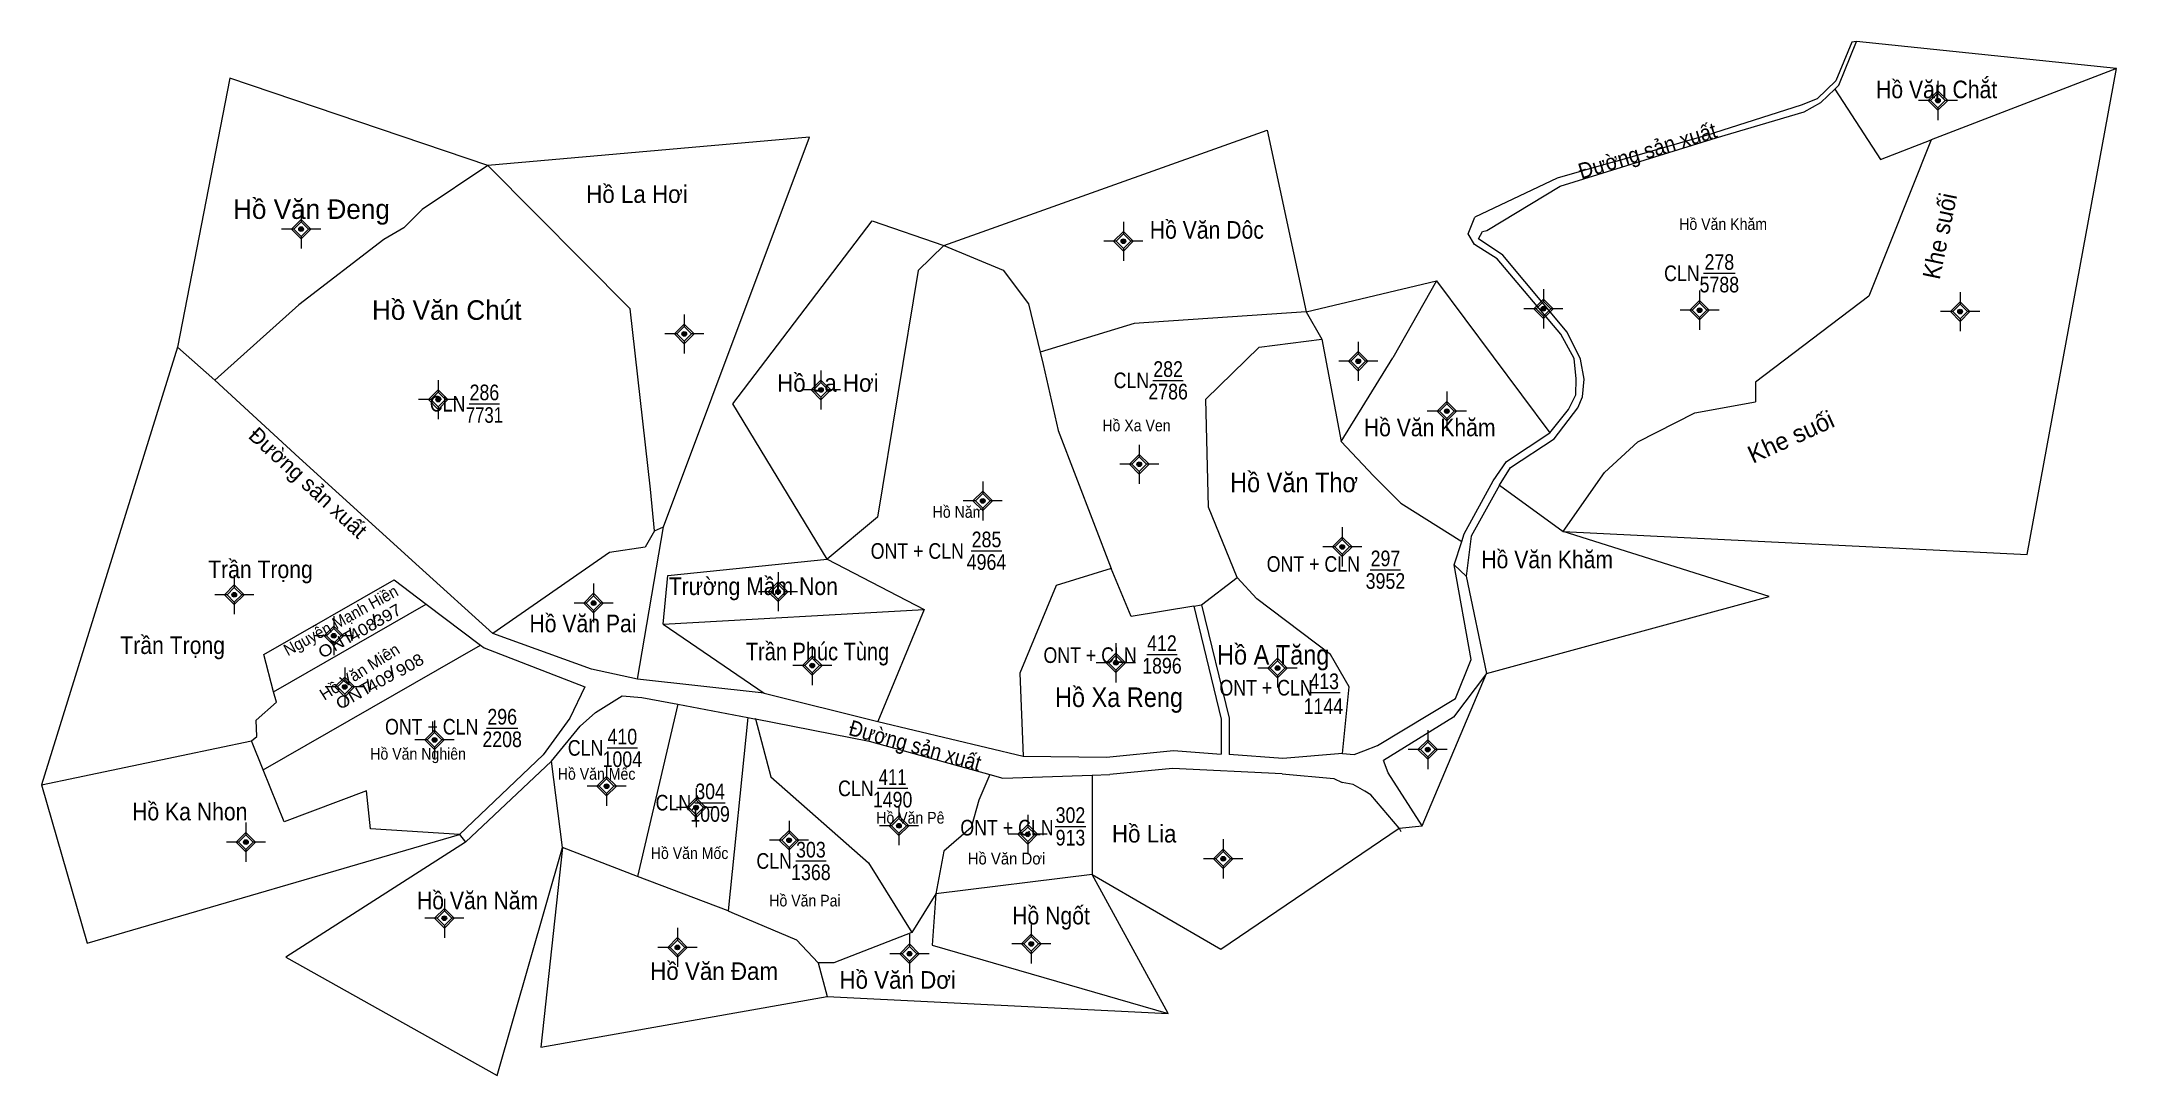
# Model space of a CAD drawing. Header units: metres. Extents: x 535010 to 535541, y 1850938 to 1851202.
import ezdxf
from ezdxf.enums import TextEntityAlignment as Align

# ---------------------------------------------------------------- set-up
doc = ezdxf.new("R2010")
doc.units = ezdxf.units.M
doc.header["$LTSCALE"] = 1.6
for name, color, linetype, lineweight in [('11', 7, 'Continuous', 13), ('6', 7, 'Continuous', 13), ('7', 7, 'Continuous', 13)]:
    doc.layers.add(name, color=color, linetype=linetype, lineweight=lineweight)
for name, color, linetype in [('2', 7, 'Continuous'), ('3', 7, 'Continuous'), ('4', 7, 'Continuous'), ('5', 7, 'Continuous'), ('63', 7, 'Continuous')]:
    doc.layers.add(name, color=color, linetype=linetype)

msp = doc.modelspace()

# ---------------------------------------------------------------- hatches: boundary and pattern name
at = {"layer": '11'}
for points in [[(535496.049, 1851187.09, 1), (535494.849, 1851187.09, 1)], [(535495.899, 1851187.09, 1), (535494.999, 1851187.09, 1)], [(535077.129, 1851154.18, 1), (535075.929, 1851154.18, 1)], [(535076.979, 1851154.18, 1), (535076.079, 1851154.18, 1)], [(535287.569, 1851151.07, 1), (535286.369, 1851151.07, 1)], [(535287.419, 1851151.07, 1), (535286.519, 1851151.07, 1)], [(535395.079, 1851133.78, 1), (535393.879, 1851133.78, 1)], [(535394.929, 1851133.78, 1), (535394.029, 1851133.78, 1)], [(535435.029, 1851133.43, 1), (535433.829, 1851133.43, 1)], [(535434.879, 1851133.43, 1), (535433.979, 1851133.43, 1)], [(535501.719, 1851133.06, 1), (535500.519, 1851133.06, 1)], [(535501.569, 1851133.06, 1), (535500.669, 1851133.06, 1)], [(535175.189, 1851127.35, 1), (535173.989, 1851127.35, 1)], [(535175.039, 1851127.35, 1), (535174.139, 1851127.35, 1)], [(535347.669, 1851120.35, 1), (535346.469, 1851120.35, 1)], [(535347.519, 1851120.35, 1), (535346.619, 1851120.35, 1)], [(535112.199, 1851110.54, 1), (535110.999, 1851110.54, 1)], [(535112.049, 1851110.54, 1), (535111.149, 1851110.54, 1)], [(535210.169, 1851113.02, 1), (535208.969, 1851113.02, 1)], [(535210.019, 1851113.02, 1), (535209.119, 1851113.02, 1)], [(535370.349, 1851107.58, 1), (535369.149, 1851107.58, 1)], [(535370.199, 1851107.58, 1), (535369.299, 1851107.58, 1)], [(535291.629, 1851093.99, 1), (535290.429, 1851093.99, 1)], [(535291.479, 1851093.99, 1), (535290.579, 1851093.99, 1)], [(535251.559, 1851084.62, 1), (535250.359, 1851084.62, 1)], [(535251.409, 1851084.62, 1), (535250.509, 1851084.62, 1)], [(535343.589, 1851072.85, 1), (535342.389, 1851072.85, 1)], [(535343.439, 1851072.85, 1), (535342.539, 1851072.85, 1)], [(535060.029, 1851060.6, 1), (535058.829, 1851060.6, 1)], [(535059.879, 1851060.6, 1), (535058.979, 1851060.6, 1)], [(535151.969, 1851058.47, 1), (535150.769, 1851058.47, 1)], [(535151.819, 1851058.47, 1), (535150.919, 1851058.47, 1)], [(535199.189, 1851061.36, 1), (535197.989, 1851061.36, 1)], [(535199.039, 1851061.36, 1), (535198.139, 1851061.36, 1)], [(535085.489, 1851050.09, 1), (535084.289, 1851050.09, 1)], [(535085.339, 1851050.09, 1), (535084.439, 1851050.09, 1)], [(535207.939, 1851042.47, 1), (535206.739, 1851042.47, 1)], [(535207.789, 1851042.47, 1), (535206.889, 1851042.47, 1)], [(535285.639, 1851043.17, 1), (535284.439, 1851043.17, 1)], [(535285.489, 1851043.17, 1), (535284.589, 1851043.17, 1)], [(535327.019, 1851041.82, 1), (535325.819, 1851041.82, 1)], [(535326.869, 1851041.82, 1), (535325.969, 1851041.82, 1)], [(535088.279, 1851036.99, 1), (535087.079, 1851036.99, 1)], [(535088.129, 1851036.99, 1), (535087.229, 1851036.99, 1)], [(535111.269, 1851023.44, 1), (535110.069, 1851023.44, 1)], [(535111.119, 1851023.44, 1), (535110.219, 1851023.44, 1)], [(535365.459, 1851020.97, 1), (535364.259, 1851020.97, 1)], [(535365.309, 1851020.97, 1), (535364.409, 1851020.97, 1)], [(535155.319, 1851011.59, 1), (535154.119, 1851011.59, 1)], [(535155.169, 1851011.59, 1), (535154.269, 1851011.59, 1)], [(535178.219, 1851006.11, 1), (535177.019, 1851006.11, 1)], [(535178.069, 1851006.11, 1), (535177.169, 1851006.11, 1)], [(535230.139, 1851001.47, 1), (535228.939, 1851001.47, 1)], [(535229.989, 1851001.47, 1), (535229.089, 1851001.47, 1)], [(535263.089, 1850999.27, 1), (535261.889, 1850999.27, 1)], [(535262.939, 1850999.27, 1), (535262.039, 1850999.27, 1)], [(535062.989, 1850997.27, 1), (535061.789, 1850997.27, 1)], [(535062.839, 1850997.27, 1), (535061.939, 1850997.27, 1)], [(535201.999, 1850997.76, 1), (535200.799, 1850997.76, 1)], [(535201.849, 1850997.76, 1), (535200.949, 1850997.76, 1)], [(535313.109, 1850993, 1), (535311.909, 1850993, 1)], [(535312.959, 1850993, 1), (535312.059, 1850993, 1)], [(535113.779, 1850977.78, 1), (535112.579, 1850977.78, 1)], [(535113.629, 1850977.78, 1), (535112.729, 1850977.78, 1)], [(535173.449, 1850970.34, 1), (535172.249, 1850970.34, 1)], [(535173.299, 1850970.34, 1), (535172.399, 1850970.34, 1)], [(535232.829, 1850968.71, 1), (535231.629, 1850968.71, 1)], [(535232.679, 1850968.71, 1), (535231.779, 1850968.71, 1)], [(535263.989, 1850971.21, 1), (535262.789, 1850971.21, 1)], [(535263.839, 1850971.21, 1), (535262.939, 1850971.21, 1)]]:
    msp.add_hatch(color=256, dxfattribs=at).paths.add_polyline_path(points)

# ---------------------------------------------------------------- linework, layer by layer
for p, q in [((535495.45, 1851192.09), (535495.45, 1851189.59)), ((535495.45, 1851190.84), (535495.45, 1851188.96)), ((535492.95, 1851187.09), (535490.45, 1851187.09)), ((535493.57, 1851187.09), (535491.7, 1851187.09)), ((535495.45, 1851185.22), (535495.45, 1851183.34)), ((535499.2, 1851187.09), (535497.32, 1851187.09)), ((535500.45, 1851187.09), (535497.95, 1851187.09)), ((535495.45, 1851184.59), (535495.45, 1851182.09)), ((535076.53, 1851159.18), (535076.53, 1851156.68)), ((535074.03, 1851154.18), (535071.53, 1851154.18)), ((535074.66, 1851154.18), (535072.78, 1851154.18)), ((535076.53, 1851157.93), (535076.53, 1851156.06)), ((535080.28, 1851154.18), (535078.4, 1851154.18)), ((535081.53, 1851154.18), (535079.03, 1851154.18)), ((535286.97, 1851156.07), (535286.97, 1851153.57)), ((535286.97, 1851154.82), (535286.97, 1851152.94)), ((535076.53, 1851152.3), (535076.53, 1851150.43)), ((535076.53, 1851151.68), (535076.53, 1851149.18)), ((535284.47, 1851151.07), (535281.97, 1851151.07)), ((535285.1, 1851151.07), (535283.22, 1851151.07)), ((535286.97, 1851149.2), (535286.97, 1851147.32)), ((535286.97, 1851148.57), (535286.97, 1851146.07)), ((535290.72, 1851151.07), (535288.84, 1851151.07)), ((535291.97, 1851151.07), (535289.47, 1851151.07)), ((535394.48, 1851138.78), (535394.48, 1851136.28)), ((535394.48, 1851137.53), (535394.48, 1851135.66)), ((535434.43, 1851138.43), (535434.43, 1851135.93)), ((535434.43, 1851137.18), (535434.43, 1851135.3)), ((535501.12, 1851138.06), (535501.12, 1851135.56)), ((535174.59, 1851132.35), (535174.59, 1851129.85)), ((535391.98, 1851133.78), (535389.48, 1851133.78)), ((535392.6, 1851133.78), (535390.73, 1851133.78)), ((535394.48, 1851131.9), (535394.48, 1851130.03)), ((535398.23, 1851133.78), (535396.36, 1851133.78)), ((535399.48, 1851133.78), (535396.98, 1851133.78)), ((535431.93, 1851133.43), (535429.43, 1851133.43)), ((535432.56, 1851133.43), (535430.68, 1851133.43)), ((535438.18, 1851133.43), (535436.31, 1851133.43)), ((535439.43, 1851133.43), (535436.93, 1851133.43)), ((535498.62, 1851133.06), (535496.12, 1851133.06)), ((535499.24, 1851133.06), (535497.37, 1851133.06)), ((535501.12, 1851136.81), (535501.12, 1851134.94)), ((535504.87, 1851133.06), (535503, 1851133.06)), ((535506.12, 1851133.06), (535503.62, 1851133.06)), ((535172.09, 1851127.35), (535169.59, 1851127.35)), ((535172.72, 1851127.35), (535170.84, 1851127.35)), ((535174.59, 1851131.1), (535174.59, 1851129.22)), ((535178.34, 1851127.35), (535176.46, 1851127.35)), ((535179.59, 1851127.35), (535177.09, 1851127.35)), ((535394.48, 1851131.28), (535394.48, 1851128.78)), ((535434.43, 1851131.56), (535434.43, 1851129.68)), ((535434.43, 1851130.93), (535434.43, 1851128.43)), ((535501.12, 1851131.18), (535501.12, 1851129.31)), ((535501.12, 1851130.56), (535501.12, 1851128.06)), ((535174.59, 1851125.48), (535174.59, 1851123.6)), ((535174.59, 1851124.85), (535174.59, 1851122.35)), ((535347.07, 1851125.35), (535347.07, 1851122.85)), ((535347.07, 1851124.1), (535347.07, 1851122.22)), ((535209.57, 1851118.02), (535209.57, 1851115.52)), ((535209.57, 1851116.77), (535209.57, 1851114.9)), ((535344.57, 1851120.35), (535342.07, 1851120.35)), ((535345.19, 1851120.35), (535343.32, 1851120.35)), ((535347.07, 1851118.48), (535347.07, 1851116.6)), ((535347.07, 1851117.85), (535347.07, 1851115.35)), ((535350.82, 1851120.35), (535348.94, 1851120.35)), ((535352.07, 1851120.35), (535349.57, 1851120.35)), ((535109.1, 1851110.54), (535106.6, 1851110.54)), ((535109.72, 1851110.54), (535107.85, 1851110.54)), ((535111.6, 1851115.54), (535111.6, 1851113.04)), ((535111.6, 1851114.29), (535111.6, 1851112.42)), ((535115.35, 1851110.54), (535113.48, 1851110.54)), ((535116.6, 1851110.54), (535114.1, 1851110.54)), ((535207.07, 1851113.02), (535204.57, 1851113.02)), ((535207.69, 1851113.02), (535205.82, 1851113.02)), ((535209.57, 1851111.14), (535209.57, 1851109.27)), ((535213.32, 1851113.02), (535211.44, 1851113.02)), ((535214.57, 1851113.02), (535212.07, 1851113.02)), ((535369.75, 1851112.58), (535369.75, 1851110.08)), ((535369.75, 1851111.33), (535369.75, 1851109.46)), ((535111.6, 1851108.66), (535111.6, 1851106.79)), ((535111.6, 1851108.04), (535111.6, 1851105.54)), ((535209.57, 1851110.52), (535209.57, 1851108.02)), ((535367.25, 1851107.58), (535364.75, 1851107.58)), ((535367.88, 1851107.58), (535366, 1851107.58)), ((535369.75, 1851105.7), (535369.75, 1851103.83)), ((535373.5, 1851107.58), (535371.62, 1851107.58)), ((535374.75, 1851107.58), (535372.25, 1851107.58)), ((535369.75, 1851105.08), (535369.75, 1851102.58)), ((535291.03, 1851098.99), (535291.03, 1851096.49)), ((535291.03, 1851097.74), (535291.03, 1851095.86)), ((535250.96, 1851089.62), (535250.96, 1851087.12)), ((535288.53, 1851093.99), (535286.03, 1851093.99)), ((535289.16, 1851093.99), (535287.28, 1851093.99)), ((535291.03, 1851092.12), (535291.03, 1851090.24)), ((535291.03, 1851091.49), (535291.03, 1851088.99)), ((535294.78, 1851093.99), (535292.9, 1851093.99)), ((535296.03, 1851093.99), (535293.53, 1851093.99)), ((535248.46, 1851084.62), (535245.96, 1851084.62)), ((535249.08, 1851084.62), (535247.21, 1851084.62)), ((535250.96, 1851088.37), (535250.96, 1851086.5)), ((535254.71, 1851084.62), (535252.84, 1851084.62)), ((535255.96, 1851084.62), (535253.46, 1851084.62)), ((535250.96, 1851082.74), (535250.96, 1851080.87)), ((535250.96, 1851082.12), (535250.96, 1851079.62)), ((535342.99, 1851077.85), (535342.99, 1851075.35)), ((535342.99, 1851076.6), (535342.99, 1851074.72)), ((535340.49, 1851072.85), (535337.99, 1851072.85)), ((535341.12, 1851072.85), (535339.24, 1851072.85)), ((535342.99, 1851070.98), (535342.99, 1851069.1)), ((535342.99, 1851070.35), (535342.99, 1851067.85)), ((535346.74, 1851072.85), (535344.86, 1851072.85)), ((535347.99, 1851072.85), (535345.49, 1851072.85)), ((535059.43, 1851065.6), (535059.43, 1851063.1)), ((535059.43, 1851064.35), (535059.43, 1851062.48)), ((535151.37, 1851063.47), (535151.37, 1851060.97)), ((535198.59, 1851066.36), (535198.59, 1851063.86)), ((535198.59, 1851065.11), (535198.59, 1851063.24)), ((535056.93, 1851060.6), (535054.43, 1851060.6)), ((535057.56, 1851060.6), (535055.68, 1851060.6)), ((535059.43, 1851058.72), (535059.43, 1851056.85)), ((535059.43, 1851058.1), (535059.43, 1851055.6)), ((535063.18, 1851060.6), (535061.31, 1851060.6)), ((535064.43, 1851060.6), (535061.93, 1851060.6)), ((535148.87, 1851058.47), (535146.37, 1851058.47)), ((535149.5, 1851058.47), (535147.62, 1851058.47)), ((535151.37, 1851062.22), (535151.37, 1851060.34)), ((535155.12, 1851058.47), (535153.24, 1851058.47)), ((535156.37, 1851058.47), (535153.87, 1851058.47)), ((535196.09, 1851061.36), (535193.59, 1851061.36)), ((535196.72, 1851061.36), (535194.84, 1851061.36)), ((535198.59, 1851059.48), (535198.59, 1851057.61)), ((535198.59, 1851058.86), (535198.59, 1851056.36)), ((535202.34, 1851061.36), (535200.46, 1851061.36)), ((535203.59, 1851061.36), (535201.09, 1851061.36)), ((535084.89, 1851055.09), (535084.89, 1851052.59)), ((535084.89, 1851053.84), (535084.89, 1851051.96)), ((535151.37, 1851056.6), (535151.37, 1851054.72)), ((535151.37, 1851055.97), (535151.37, 1851053.47)), ((535082.39, 1851050.09), (535079.89, 1851050.09)), ((535083.02, 1851050.09), (535081.14, 1851050.09)), ((535084.89, 1851048.22), (535084.89, 1851046.34)), ((535084.89, 1851047.59), (535084.89, 1851045.09)), ((535088.64, 1851050.09), (535086.76, 1851050.09)), ((535089.89, 1851050.09), (535087.39, 1851050.09)), ((535207.34, 1851047.47), (535207.34, 1851044.97)), ((535285.04, 1851048.17), (535285.04, 1851045.67)), ((535285.04, 1851046.92), (535285.04, 1851045.04)), ((535326.42, 1851046.82), (535326.42, 1851044.32)), ((535087.68, 1851041.99), (535087.68, 1851039.49)), ((535204.84, 1851042.47), (535202.34, 1851042.47)), ((535205.46, 1851042.47), (535203.59, 1851042.47)), ((535207.34, 1851046.22), (535207.34, 1851044.34)), ((535211.09, 1851042.47), (535209.22, 1851042.47)), ((535212.34, 1851042.47), (535209.84, 1851042.47)), ((535282.54, 1851043.17), (535280.04, 1851043.17)), ((535283.16, 1851043.17), (535281.29, 1851043.17)), ((535288.79, 1851043.17), (535286.92, 1851043.17)), ((535290.04, 1851043.17), (535287.54, 1851043.17)), ((535323.92, 1851041.82), (535321.42, 1851041.82)), ((535324.55, 1851041.82), (535322.67, 1851041.82)), ((535326.42, 1851045.57), (535326.42, 1851043.7)), ((535330.17, 1851041.82), (535328.3, 1851041.82)), ((535331.42, 1851041.82), (535328.92, 1851041.82)), ((535085.18, 1851036.99), (535082.68, 1851036.99)), ((535085.81, 1851036.99), (535083.93, 1851036.99)), ((535087.68, 1851040.74), (535087.68, 1851038.86)), ((535091.43, 1851036.99), (535089.56, 1851036.99)), ((535092.68, 1851036.99), (535090.18, 1851036.99)), ((535207.34, 1851040.6), (535207.34, 1851038.72)), ((535207.34, 1851039.97), (535207.34, 1851037.47)), ((535285.04, 1851041.3), (535285.04, 1851039.42)), ((535285.04, 1851040.67), (535285.04, 1851038.17)), ((535326.42, 1851039.94), (535326.42, 1851038.07)), ((535326.42, 1851039.32), (535326.42, 1851036.82)), ((535087.68, 1851035.12), (535087.68, 1851033.24)), ((535087.68, 1851034.49), (535087.68, 1851031.99)), ((535110.67, 1851028.44), (535110.67, 1851025.94)), ((535110.67, 1851027.19), (535110.67, 1851025.32)), ((535364.86, 1851025.97), (535364.86, 1851023.47)), ((535108.17, 1851023.44), (535105.67, 1851023.44)), ((535108.8, 1851023.44), (535106.92, 1851023.44)), ((535110.67, 1851021.56), (535110.67, 1851019.69)), ((535110.67, 1851020.94), (535110.67, 1851018.44)), ((535114.42, 1851023.44), (535112.55, 1851023.44)), ((535115.67, 1851023.44), (535113.17, 1851023.44)), ((535362.36, 1851020.97), (535359.86, 1851020.97)), ((535362.98, 1851020.97), (535361.11, 1851020.97)), ((535364.86, 1851024.72), (535364.86, 1851022.84)), ((535368.61, 1851020.97), (535366.74, 1851020.97)), ((535369.86, 1851020.97), (535367.36, 1851020.97)), ((535154.72, 1851016.59), (535154.72, 1851014.09)), ((535154.72, 1851015.34), (535154.72, 1851013.46)), ((535364.86, 1851019.1), (535364.86, 1851017.22)), ((535364.86, 1851018.47), (535364.86, 1851015.97)), ((535152.22, 1851011.59), (535149.72, 1851011.59)), ((535152.84, 1851011.59), (535150.97, 1851011.59)), ((535154.72, 1851009.72), (535154.72, 1851007.84)), ((535158.47, 1851011.59), (535156.6, 1851011.59)), ((535159.72, 1851011.59), (535157.22, 1851011.59)), ((535177.62, 1851011.11), (535177.62, 1851008.61)), ((535177.62, 1851009.86), (535177.62, 1851007.98)), ((535154.72, 1851009.09), (535154.72, 1851006.59)), ((535175.12, 1851006.11), (535172.62, 1851006.11)), ((535175.74, 1851006.11), (535173.87, 1851006.11)), ((535181.37, 1851006.11), (535179.5, 1851006.11)), ((535182.62, 1851006.11), (535180.12, 1851006.11)), ((535229.54, 1851006.47), (535229.54, 1851003.97)), ((535229.54, 1851005.22), (535229.54, 1851003.34)), ((535062.39, 1851002.27), (535062.39, 1850999.77)), ((535062.39, 1851001.02), (535062.39, 1850999.14)), ((535177.62, 1851004.24), (535177.62, 1851002.36)), ((535177.62, 1851003.61), (535177.62, 1851001.11)), ((535201.4, 1851002.76), (535201.4, 1851000.26)), ((535201.4, 1851001.51), (535201.4, 1850999.64)), ((535227.04, 1851001.47), (535224.54, 1851001.47)), ((535227.66, 1851001.47), (535225.79, 1851001.47)), ((535229.54, 1850999.6), (535229.54, 1850997.72)), ((535233.29, 1851001.47), (535231.42, 1851001.47)), ((535234.54, 1851001.47), (535232.04, 1851001.47)), ((535259.99, 1850999.27), (535257.49, 1850999.27)), ((535260.62, 1850999.27), (535258.74, 1850999.27)), ((535262.49, 1851004.27), (535262.49, 1851001.77)), ((535262.49, 1851003.02), (535262.49, 1851001.14)), ((535266.24, 1850999.27), (535264.36, 1850999.27)), ((535267.49, 1850999.27), (535264.99, 1850999.27)), ((535059.89, 1850997.27), (535057.39, 1850997.27)), ((535060.52, 1850997.27), (535058.64, 1850997.27)), ((535062.39, 1850995.4), (535062.39, 1850993.52)), ((535062.39, 1850994.77), (535062.39, 1850992.27)), ((535066.14, 1850997.27), (535064.26, 1850997.27)), ((535067.39, 1850997.27), (535064.89, 1850997.27)), ((535198.9, 1850997.76), (535196.4, 1850997.76)), ((535199.52, 1850997.76), (535197.65, 1850997.76)), ((535201.4, 1850995.88), (535201.4, 1850994.01)), ((535201.4, 1850995.26), (535201.4, 1850992.76)), ((535205.15, 1850997.76), (535203.28, 1850997.76)), ((535206.4, 1850997.76), (535203.9, 1850997.76)), ((535229.54, 1850998.97), (535229.54, 1850996.47)), ((535262.49, 1850997.4), (535262.49, 1850995.52)), ((535262.49, 1850996.77), (535262.49, 1850994.27)), ((535312.51, 1850998), (535312.51, 1850995.5)), ((535312.51, 1850996.75), (535312.51, 1850994.88)), ((535310.01, 1850993), (535307.51, 1850993)), ((535310.64, 1850993), (535308.76, 1850993)), ((535312.51, 1850991.12), (535312.51, 1850989.25)), ((535312.51, 1850990.5), (535312.51, 1850988)), ((535316.26, 1850993), (535314.38, 1850993)), ((535317.51, 1850993), (535315.01, 1850993)), ((535110.68, 1850977.78), (535108.18, 1850977.78)), ((535111.31, 1850977.78), (535109.43, 1850977.78)), ((535113.18, 1850982.78), (535113.18, 1850980.28)), ((535113.18, 1850981.53), (535113.18, 1850979.66)), ((535116.93, 1850977.78), (535115.06, 1850977.78)), ((535118.18, 1850977.78), (535115.68, 1850977.78)), ((535113.18, 1850975.9), (535113.18, 1850974.03)), ((535113.18, 1850975.28), (535113.18, 1850972.78)), ((535172.85, 1850975.34), (535172.85, 1850972.84)), ((535172.85, 1850974.09), (535172.85, 1850972.22)), ((535232.23, 1850973.71), (535232.23, 1850971.21)), ((535232.23, 1850972.46), (535232.23, 1850970.58)), ((535263.39, 1850976.21), (535263.39, 1850973.71)), ((535263.39, 1850974.96), (535263.39, 1850973.08)), ((535170.35, 1850970.34), (535167.85, 1850970.34)), ((535170.98, 1850970.34), (535169.1, 1850970.34)), ((535172.85, 1850968.46), (535172.85, 1850966.59)), ((535172.85, 1850967.84), (535172.85, 1850965.34)), ((535176.6, 1850970.34), (535174.72, 1850970.34)), ((535177.85, 1850970.34), (535175.35, 1850970.34)), ((535229.73, 1850968.71), (535227.23, 1850968.71)), ((535230.36, 1850968.71), (535228.48, 1850968.71)), ((535235.98, 1850968.71), (535234.1, 1850968.71)), ((535237.23, 1850968.71), (535234.73, 1850968.71)), ((535260.89, 1850971.21), (535258.39, 1850971.21)), ((535261.52, 1850971.21), (535259.64, 1850971.21)), ((535263.39, 1850969.34), (535263.39, 1850967.46)), ((535263.39, 1850968.71), (535263.39, 1850966.21)), ((535267.14, 1850971.21), (535265.26, 1850971.21)), ((535268.39, 1850971.21), (535265.89, 1850971.21)), ((535232.23, 1850966.84), (535232.23, 1850964.96)), ((535232.23, 1850966.21), (535232.23, 1850963.71))]:
    msp.add_line(p, q, dxfattribs=at)
for points in [[(535495.45, 1851189.59), (535492.95, 1851187.09), (535495.45, 1851184.59), (535497.95, 1851187.09)], [(535495.45, 1851188.96), (535493.57, 1851187.09), (535495.45, 1851185.22), (535497.32, 1851187.09)], [(535076.53, 1851156.68), (535074.03, 1851154.18), (535076.53, 1851151.68), (535079.03, 1851154.18)], [(535076.53, 1851156.06), (535074.66, 1851154.18), (535076.53, 1851152.3), (535078.4, 1851154.18)], [(535286.97, 1851153.57), (535284.47, 1851151.07), (535286.97, 1851148.57), (535289.47, 1851151.07)], [(535286.97, 1851152.94), (535285.1, 1851151.07), (535286.97, 1851149.2), (535288.84, 1851151.07)], [(535394.48, 1851136.28), (535391.98, 1851133.78), (535394.48, 1851131.28), (535396.98, 1851133.78)], [(535394.48, 1851135.66), (535392.6, 1851133.78), (535394.48, 1851131.9), (535396.36, 1851133.78)], [(535434.43, 1851135.93), (535431.93, 1851133.43), (535434.43, 1851130.93), (535436.93, 1851133.43)], [(535434.43, 1851135.3), (535432.56, 1851133.43), (535434.43, 1851131.56), (535436.31, 1851133.43)], [(535501.12, 1851135.56), (535498.62, 1851133.06), (535501.12, 1851130.56), (535503.62, 1851133.06)], [(535501.12, 1851134.94), (535499.24, 1851133.06), (535501.12, 1851131.18), (535503, 1851133.06)], [(535174.59, 1851129.85), (535172.09, 1851127.35), (535174.59, 1851124.85), (535177.09, 1851127.35)], [(535174.59, 1851129.22), (535172.72, 1851127.35), (535174.59, 1851125.48), (535176.46, 1851127.35)], [(535347.07, 1851122.85), (535344.57, 1851120.35), (535347.07, 1851117.85), (535349.57, 1851120.35)], [(535347.07, 1851122.22), (535345.19, 1851120.35), (535347.07, 1851118.48), (535348.94, 1851120.35)], [(535111.6, 1851113.04), (535109.1, 1851110.54), (535111.6, 1851108.04), (535114.1, 1851110.54)], [(535111.6, 1851112.42), (535109.72, 1851110.54), (535111.6, 1851108.66), (535113.48, 1851110.54)], [(535209.57, 1851115.52), (535207.07, 1851113.02), (535209.57, 1851110.52), (535212.07, 1851113.02)], [(535209.57, 1851114.9), (535207.69, 1851113.02), (535209.57, 1851111.14), (535211.44, 1851113.02)], [(535369.75, 1851110.08), (535367.25, 1851107.58), (535369.75, 1851105.08), (535372.25, 1851107.58)], [(535369.75, 1851109.46), (535367.88, 1851107.58), (535369.75, 1851105.7), (535371.62, 1851107.58)], [(535291.03, 1851096.49), (535288.53, 1851093.99), (535291.03, 1851091.49), (535293.53, 1851093.99)], [(535291.03, 1851095.86), (535289.16, 1851093.99), (535291.03, 1851092.12), (535292.9, 1851093.99)], [(535250.96, 1851087.12), (535248.46, 1851084.62), (535250.96, 1851082.12), (535253.46, 1851084.62)], [(535250.96, 1851086.5), (535249.08, 1851084.62), (535250.96, 1851082.74), (535252.84, 1851084.62)], [(535342.99, 1851075.35), (535340.49, 1851072.85), (535342.99, 1851070.35), (535345.49, 1851072.85)], [(535342.99, 1851074.72), (535341.12, 1851072.85), (535342.99, 1851070.98), (535344.86, 1851072.85)], [(535059.43, 1851063.1), (535056.93, 1851060.6), (535059.43, 1851058.1), (535061.93, 1851060.6)], [(535198.59, 1851063.86), (535196.09, 1851061.36), (535198.59, 1851058.86), (535201.09, 1851061.36)], [(535198.59, 1851063.24), (535196.72, 1851061.36), (535198.59, 1851059.48), (535200.46, 1851061.36)], [(535059.43, 1851062.48), (535057.56, 1851060.6), (535059.43, 1851058.72), (535061.31, 1851060.6)], [(535151.37, 1851060.97), (535148.87, 1851058.47), (535151.37, 1851055.97), (535153.87, 1851058.47)], [(535151.37, 1851060.34), (535149.5, 1851058.47), (535151.37, 1851056.6), (535153.24, 1851058.47)], [(535084.89, 1851052.59), (535082.39, 1851050.09), (535084.89, 1851047.59), (535087.39, 1851050.09)], [(535084.89, 1851051.96), (535083.02, 1851050.09), (535084.89, 1851048.22), (535086.76, 1851050.09)], [(535207.34, 1851044.97), (535204.84, 1851042.47), (535207.34, 1851039.97), (535209.84, 1851042.47)], [(535207.34, 1851044.34), (535205.46, 1851042.47), (535207.34, 1851040.6), (535209.22, 1851042.47)], [(535285.04, 1851045.67), (535282.54, 1851043.17), (535285.04, 1851040.67), (535287.54, 1851043.17)], [(535285.04, 1851045.04), (535283.16, 1851043.17), (535285.04, 1851041.3), (535286.92, 1851043.17)], [(535326.42, 1851044.32), (535323.92, 1851041.82), (535326.42, 1851039.32), (535328.92, 1851041.82)], [(535326.42, 1851043.7), (535324.55, 1851041.82), (535326.42, 1851039.94), (535328.3, 1851041.82)], [(535087.68, 1851039.49), (535085.18, 1851036.99), (535087.68, 1851034.49), (535090.18, 1851036.99)], [(535087.68, 1851038.86), (535085.81, 1851036.99), (535087.68, 1851035.12), (535089.56, 1851036.99)], [(535110.67, 1851025.94), (535108.17, 1851023.44), (535110.67, 1851020.94), (535113.17, 1851023.44)], [(535110.67, 1851025.32), (535108.8, 1851023.44), (535110.67, 1851021.56), (535112.55, 1851023.44)], [(535364.86, 1851023.47), (535362.36, 1851020.97), (535364.86, 1851018.47), (535367.36, 1851020.97)], [(535364.86, 1851022.84), (535362.98, 1851020.97), (535364.86, 1851019.1), (535366.74, 1851020.97)], [(535154.72, 1851014.09), (535152.22, 1851011.59), (535154.72, 1851009.09), (535157.22, 1851011.59)], [(535154.72, 1851013.46), (535152.84, 1851011.59), (535154.72, 1851009.72), (535156.6, 1851011.59)], [(535177.62, 1851008.61), (535175.12, 1851006.11), (535177.62, 1851003.61), (535180.12, 1851006.11)], [(535177.62, 1851007.98), (535175.74, 1851006.11), (535177.62, 1851004.24), (535179.5, 1851006.11)], [(535062.39, 1850999.77), (535059.89, 1850997.27), (535062.39, 1850994.77), (535064.89, 1850997.27)], [(535062.39, 1850999.14), (535060.52, 1850997.27), (535062.39, 1850995.4), (535064.26, 1850997.27)], [(535201.4, 1851000.26), (535198.9, 1850997.76), (535201.4, 1850995.26), (535203.9, 1850997.76)], [(535201.4, 1850999.64), (535199.52, 1850997.76), (535201.4, 1850995.88), (535203.28, 1850997.76)], [(535229.54, 1851003.97), (535227.04, 1851001.47), (535229.54, 1850998.97), (535232.04, 1851001.47)], [(535229.54, 1851003.34), (535227.66, 1851001.47), (535229.54, 1850999.6), (535231.42, 1851001.47)], [(535262.49, 1851001.77), (535259.99, 1850999.27), (535262.49, 1850996.77), (535264.99, 1850999.27)], [(535262.49, 1851001.14), (535260.62, 1850999.27), (535262.49, 1850997.4), (535264.36, 1850999.27)], [(535312.51, 1850995.5), (535310.01, 1850993), (535312.51, 1850990.5), (535315.01, 1850993)], [(535312.51, 1850994.88), (535310.64, 1850993), (535312.51, 1850991.12), (535314.38, 1850993)], [(535113.18, 1850980.28), (535110.68, 1850977.78), (535113.18, 1850975.28), (535115.68, 1850977.78)], [(535113.18, 1850979.66), (535111.31, 1850977.78), (535113.18, 1850975.9), (535115.06, 1850977.78)], [(535172.85, 1850972.84), (535170.35, 1850970.34), (535172.85, 1850967.84), (535175.35, 1850970.34)], [(535263.39, 1850973.71), (535260.89, 1850971.21), (535263.39, 1850968.71), (535265.89, 1850971.21)], [(535263.39, 1850973.08), (535261.52, 1850971.21), (535263.39, 1850969.34), (535265.26, 1850971.21)], [(535172.85, 1850972.22), (535170.98, 1850970.34), (535172.85, 1850968.46), (535174.72, 1850970.34)], [(535232.23, 1850971.21), (535229.73, 1850968.71), (535232.23, 1850966.21), (535234.73, 1850968.71)], [(535232.23, 1850970.58), (535230.36, 1850968.71), (535232.23, 1850966.84), (535234.1, 1850968.71)]]:
    msp.add_lwpolyline(points, close=True, dxfattribs=at)
for centre, radius in [((535495.449, 1851187.09), 0.6), ((535495.449, 1851187.09), 0.45), ((535076.529, 1851154.18), 0.6), ((535076.529, 1851154.18), 0.45), ((535286.969, 1851151.07), 0.6), ((535286.969, 1851151.07), 0.45), ((535394.479, 1851133.78), 0.6), ((535394.479, 1851133.78), 0.45), ((535434.429, 1851133.43), 0.6), ((535434.429, 1851133.43), 0.45), ((535501.119, 1851133.06), 0.6), ((535501.119, 1851133.06), 0.45), ((535174.589, 1851127.35), 0.6), ((535174.589, 1851127.35), 0.45), ((535347.069, 1851120.35), 0.6), ((535347.069, 1851120.35), 0.45), ((535111.599, 1851110.54), 0.6), ((535111.599, 1851110.54), 0.45), ((535209.569, 1851113.02), 0.6), ((535209.569, 1851113.02), 0.45), ((535369.749, 1851107.58), 0.6), ((535369.749, 1851107.58), 0.45), ((535291.029, 1851093.99), 0.6), ((535291.029, 1851093.99), 0.45), ((535250.959, 1851084.62), 0.6), ((535250.959, 1851084.62), 0.45), ((535342.989, 1851072.85), 0.6), ((535342.989, 1851072.85), 0.45), ((535059.429, 1851060.6), 0.6), ((535059.429, 1851060.6), 0.45), ((535151.369, 1851058.47), 0.6), ((535151.369, 1851058.47), 0.45), ((535198.589, 1851061.36), 0.6), ((535198.589, 1851061.36), 0.45), ((535084.889, 1851050.09), 0.6), ((535084.889, 1851050.09), 0.45), ((535207.339, 1851042.47), 0.6), ((535207.339, 1851042.47), 0.45), ((535285.039, 1851043.17), 0.6), ((535285.039, 1851043.17), 0.45), ((535326.419, 1851041.82), 0.6), ((535326.419, 1851041.82), 0.45), ((535087.679, 1851036.99), 0.6), ((535087.679, 1851036.99), 0.45), ((535110.669, 1851023.44), 0.6), ((535110.669, 1851023.44), 0.45), ((535364.859, 1851020.97), 0.6), ((535364.859, 1851020.97), 0.45), ((535154.719, 1851011.59), 0.6), ((535154.719, 1851011.59), 0.45), ((535177.619, 1851006.11), 0.6), ((535177.619, 1851006.11), 0.45), ((535229.539, 1851001.47), 0.6), ((535229.539, 1851001.47), 0.45), ((535262.489, 1850999.27), 0.6), ((535262.489, 1850999.27), 0.45), ((535062.389, 1850997.27), 0.6), ((535062.389, 1850997.27), 0.45), ((535201.399, 1850997.76), 0.6), ((535201.399, 1850997.76), 0.45), ((535312.509, 1850993), 0.6), ((535312.509, 1850993), 0.45), ((535113.179, 1850977.78), 0.6), ((535113.179, 1850977.78), 0.45), ((535172.849, 1850970.34), 0.6), ((535172.849, 1850970.34), 0.45), ((535232.229, 1850968.71), 0.6), ((535232.229, 1850968.71), 0.45), ((535263.389, 1850971.21), 0.6), ((535263.389, 1850971.21), 0.45)]:
    msp.add_circle(centre, radius, dxfattribs=at)
at = {"layer": '6'}
for p, q in [((535541.14, 1851195.26), (535474.6, 1851202.2)), ((535541.14, 1851195.26), (535493.73, 1851176.99)), ((535412.24, 1851171.32), (535438.29, 1851178.86)), ((535367.14, 1851140.9), (535355.89, 1851121.26)), ((535367.14, 1851140.9), (535396.12, 1851102.06)), ((535075.96, 1851134.84), (535054.47, 1851115.53)), ((535054.47, 1851115.53), (535044.89, 1851123.92)), ((535342.74, 1851099.8), (535355.89, 1851121.26)), ((535383.19, 1851088.66), (535376, 1851075.56)), ((535383.19, 1851088.66), (535399.52, 1851076.82)), ((535167, 1851076.99), (535169.24, 1851077.98)), ((535371.59, 1851068.24), (535373.55, 1851074.26)), ((535374.66, 1851065.37), (535371.59, 1851068.24)), ((535100.3, 1851064.4), (535108.55, 1851058.18)), ((535106.71, 1851067.76), (535125.56, 1851050.65)), ((535169.17, 1851053.02), (535235.98, 1851056.81)), ((535066.83, 1851015.81), (535122.42, 1851047.69)), ((535260.48, 1851040.54), (535261.33, 1851019.28)), ((535172.9, 1851032.58), (535162.65, 1850988.5)), ((535195.07, 1851035.38), (535224.09, 1851028.13)), ((535190.85, 1851029.18), (535185.8, 1850979.65)), ((535192.55, 1851028.86), (535192.78, 1851028.82)), ((535192.73, 1851028.99), (535192.78, 1851028.82)), ((535224.09, 1851028.13), (535261.33, 1851019.28)), ((535010.08, 1851011.96), (535063.86, 1851023.16)), ((535118.56, 1850997.28), (535140.64, 1851018.02)), ((535252.81, 1851014.55), (535256.11, 1851013.63)), ((535357.56, 1851000.81), (535357.99, 1851000)), ((535239, 1850984), (535238.06, 1850970.92)), ((535208.89, 1850966.34), (535211.16, 1850957.8)), ((535211.16, 1850957.8), (535298.41, 1850953.43))]:
    msp.add_line(p, q, dxfattribs=at)
for points in [[(535474.6, 1851202.2), (535473.38, 1851202.06), (535469.35, 1851192.14), (535464.56, 1851187.49), (535460.44, 1851185.87), (535438.29, 1851178.86)], [(535469.05, 1851190.04), (535470.05, 1851191.01), (535474.6, 1851202.2)], [(535124.31, 1851170.44), (535058.29, 1851192.84), (535044.89, 1851123.92), (535010.08, 1851011.96)], [(535399.52, 1851076.82), (535518.25, 1851070.86), (535541.14, 1851195.26)], [(535383.19, 1851088.66), (535386.02, 1851093.15), (535397.19, 1851100.51), (535403.28, 1851108.42), (535404.47, 1851111.23), (535404.91, 1851115.77), (535404, 1851120.87), (535400.54, 1851127.81), (535384.09, 1851147.48), (535377.89, 1851151.71), (535378.88, 1851153.53), (535379.98, 1851153.81), (535398.74, 1851165.19), (535438.72, 1851177.53), (535461.22, 1851184.2), (535465.5, 1851186.58), (535469.05, 1851190.04)], [(535469.05, 1851190.04), (535480.73, 1851171.99), (535493.73, 1851176.99)], [(535169.24, 1851077.98), (535206.62, 1851177.71), (535124.31, 1851170.44)], [(535240.99, 1851149.96), (535323.74, 1851179.49), (535333.73, 1851132.99), (535367.14, 1851140.9)], [(535493.73, 1851176.99), (535477.73, 1851136.99), (535448.73, 1851114.99), (535448.73, 1851109.99)], [(535124.31, 1851170.44), (535107.5, 1851159.19), (535102.8, 1851154.48), (535097.66, 1851151.48), (535075.96, 1851134.84)], [(535167, 1851076.99), (535165.91, 1851087.64), (535160.73, 1851133.77), (535124.31, 1851170.44)], [(535412.24, 1851171.32), (535397.96, 1851167.19), (535376.88, 1851157.26)], [(535211.19, 1851069.71), (535187, 1851109.43), (535222.67, 1851156.33), (535240.99, 1851149.96)], [(535396.12, 1851102.06), (535400.92, 1851107.97), (535402.75, 1851111.73), (535402.88, 1851115.82), (535402.34, 1851121.04), (535398.95, 1851127.25), (535382.61, 1851146.56), (535376.85, 1851150.27), (535375.17, 1851153.01), (535376.88, 1851157.26)], [(535240.99, 1851149.96), (535234.46, 1851143.56), (535224.05, 1851080.45), (535211.19, 1851069.71)], [(535240.99, 1851149.96), (535256.17, 1851143.69), (535262.68, 1851135.07), (535265.66, 1851122.66)], [(535333.73, 1851132.99), (535289.73, 1851129.99), (535265.66, 1851122.66)], [(535333.73, 1851132.99), (535337.73, 1851125.99), (535342.74, 1851099.8)], [(535265.66, 1851122.66), (535266.4, 1851119.56), (535270.29, 1851102.63), (535283.82, 1851067.33)], [(535316.12, 1851064.99), (535308.73, 1851082.99), (535308.06, 1851110.62), (535321.73, 1851123.99), (535337.73, 1851125.99)], [(535054.47, 1851115.53), (535076, 1851095.64), (535106.71, 1851067.76)], [(535399.52, 1851076.82), (535410.06, 1851091.85), (535418.63, 1851099.7), (535433.2, 1851107.12), (535448.73, 1851109.99)], [(535373.55, 1851074.26), (535374.18, 1851076.2), (535381.64, 1851089.79), (535385.04, 1851094.69), (535396.12, 1851102.06)], [(535342.74, 1851099.8), (535351, 1851091), (535358, 1851084), (535373.55, 1851074.26)], [(535167, 1851076.99), (535164.55, 1851072.8), (535155.47, 1851071.43), (535125.56, 1851050.65)], [(535169.17, 1851053.02), (535195.07, 1851035.38), (535162.62, 1851038.96), (535169.24, 1851077.98)], [(535376, 1851075.56), (535374.66, 1851065.37), (535379.89, 1851040.47)], [(535379.89, 1851040.47), (535452.26, 1851060.17), (535399.52, 1851076.82)], [(535169.17, 1851053.02), (535170.36, 1851065.49), (535211.19, 1851069.71)], [(535211.19, 1851069.71), (535235.98, 1851056.81), (535224.09, 1851028.13)], [(535352, 1851022), (535372, 1851034), (535376, 1851044), (535371.59, 1851068.24)], [(535069.49, 1851035.78), (535066.95, 1851045.28), (535100.3, 1851064.4)], [(535283.82, 1851067.33), (535269.73, 1851062.99), (535260.48, 1851040.54)], [(535305.03, 1851057.67), (535289, 1851055), (535283.82, 1851067.33)], [(535305.03, 1851057.67), (535307, 1851058), (535316.12, 1851064.99)], [(535343.01, 1851019.98), (535344.76, 1851037.01), (535339.95, 1851045.26), (535321.14, 1851059.52), (535316.12, 1851064.99)], [(535069.49, 1851035.78), (535108.55, 1851058.18), (535122.42, 1851047.69)], [(535305.03, 1851057.67), (535312, 1851028.78), (535312, 1851019.83)], [(535307, 1851058), (535314, 1851029), (535314, 1851019.68)], [(535122.42, 1851047.69), (535123.34, 1851046.99), (535149.16, 1851037.02), (535145.27, 1851029.04), (535138.48, 1851019.66), (535117.03, 1850999.19)], [(535162.62, 1851038.96), (535150.86, 1851041.58), (535125.56, 1851050.65)], [(535279, 1850989), (535311.95, 1850969.91), (535357.56, 1851000.81), (535363.47, 1851001.47), (535379.89, 1851040.47)], [(535379.89, 1851040.47), (535371.46, 1851029.24), (535353.54, 1851018.19)], [(535063.86, 1851023.16), (535065.16, 1851024.27), (535065.06, 1851028.53), (535070.21, 1851033.07), (535069.49, 1851035.78)], [(535140.64, 1851018.02), (535147.9, 1851026.94), (535151.87, 1851030.49), (535158.66, 1851034.68), (535163.71, 1851034.32), (535172.9, 1851032.58)], [(535172.9, 1851032.58), (535190.85, 1851029.18), (535192.55, 1851028.86)], [(535192.78, 1851028.82), (535196.73, 1851013.99), (535221.73, 1850991.99), (535232.79, 1850974.12), (535212.85, 1850966.41)], [(535192.78, 1851028.82), (535221.93, 1851023.14), (535252.81, 1851014.55)], [(535072.22, 1851002.43), (535066.83, 1851015.81), (535063.86, 1851023.16)], [(535261.33, 1851019.28), (535282.66, 1851019.02), (535299.8, 1851020.73), (535312, 1851019.83)], [(535343.01, 1851019.98), (535346.06, 1851019.71), (535348.49, 1851020.66), (535352, 1851022)], [(535185.8, 1850979.65), (535162.65, 1850988.5), (535143.38, 1850995.86), (535140.64, 1851018.02)], [(535327.6, 1851014.72), (535299.58, 1851016.1), (535283.5, 1851014.56)], [(535343.01, 1851019.98), (535327.78, 1851018.66), (535314, 1851019.68)], [(535363.47, 1851001.47), (535354.74, 1851014.98), (535353.54, 1851018.19)], [(535010.08, 1851011.96), (535021.8, 1850971.39), (535117.03, 1850999.19), (535118.56, 1850997.28)], [(535117.03, 1850999.19), (535094.32, 1851000.7), (535093.27, 1851010.42), (535072.22, 1851002.43)], [(535279, 1851014.41), (535279, 1850989), (535239, 1850984), (535232.79, 1850974.12)], [(535252.81, 1851014.55), (535250, 1851008), (535248, 1851001), (535241, 1850995), (535239, 1850984)], [(535256.11, 1851013.63), (535279, 1851014.41), (535283.5, 1851014.56)], [(535327.6, 1851014.72), (535340.8, 1851013.53), (535343, 1851012.52)], [(535357.56, 1851000.81), (535350.31, 1851009.36), (535348.76, 1851010.33), (535345.78, 1851011.99), (535343, 1851012.52)], [(535118.56, 1850997.28), (535072.63, 1850967.82), (535126.74, 1850937.54), (535143.38, 1850995.86)], [(535143.38, 1850995.86), (535137.88, 1850944.82), (535211.16, 1850957.8)], [(535238.06, 1850970.92), (535298.41, 1850953.43), (535279, 1850989)], [(535185.8, 1850979.65), (535186.75, 1850979.29), (535203.27, 1850972.23)], [(535212.85, 1850966.41), (535208.89, 1850966.34), (535203.27, 1850972.23)]]:
    msp.add_lwpolyline(points, dxfattribs=at)
at = {"layer": '7'}
for p, q in [((535435.46, 1851142.87), (535443.55, 1851142.87)), ((535294.53, 1851115.47), (535302.31, 1851115.47)), ((535119.54, 1851109.49), (535127.32, 1851109.49)), ((535248.05, 1851071.86), (535255.83, 1851071.86)), ((535350.15, 1851067.01), (535357.93, 1851067.01)), ((535292.95, 1851045.31), (535300.73, 1851045.31)), ((535334.67, 1851035.56), (535342.45, 1851035.56)), ((535123.94, 1851026.48), (535132.03, 1851026.48)), ((535154.85, 1851021.39), (535162.63, 1851021.39)), ((535224.02, 1851011.05), (535231.8, 1851011.05)), ((535177.31, 1851007.37), (535185.09, 1851007.37)), ((535269.54, 1851001.31), (535277.32, 1851001.31)), ((535203.11, 1850992.47), (535210.89, 1850992.47))]:
    msp.add_line(p, q, dxfattribs=at)

# ---------------------------------------------------------------- texts
at = {"layer": '2'}
for s, height, width, p in [('Hồ Văn Chắt', 4.5, 0.9, (535495.105, 1851187.68)), ('Hồ La Hơi', 4.5, 0.95, (535162.48, 1851160.89)), ('Hồ Văn Dôc', 4.5, 0.9, (535308.325, 1851151.73)), ('Hồ Văn Khăm', 3, 0.9, (535440.465, 1851153.97)), ('Hồ La Hơi', 4.5, 0.95, (535211.34, 1851112.55)), ('Hồ Xa Ven', 3, 0.9, (535290.325, 1851102.42)), ('Hồ Văn Khăm', 4.5, 0.9, (535365.365, 1851101.15)), ('Hồ Văn Thơ', 5, 0.9, (535330.635, 1851086.84)), ('Hồ Năm', 3, 0.9, (535244.78, 1851080.29)), ('Trần Trọng', 4.5, 0.9, (535066.115, 1851064.85)), ('Hồ Văn Khăm', 4.5, 0.9, (535395.435, 1851067.37)), ('Trường Mầm Non', 4.5, 0.9, (535192.255, 1851060.52)), ('Hồ Văn Pai', 4.5, 0.9, (535148.66, 1851050.99)), ('Trần Trọng', 4.5, 0.9, (535043.645, 1851045.42)), ('Trần Phúc Tùng', 4.5, 0.85, (535208.69, 1851043.81)), ('Hồ A Tăng', 5, 0.9, (535325.315, 1851042.72)), ('Hồ Xa Reng', 5, 0.9, (535285.85, 1851031.86)), ('Hồ Văn Nghiên', 3, 0.9, (535106.47, 1851018.38)), ('Hồ Văn Mếc', 3, 0.9, (535152.145, 1851013.24)), ('Hồ Ka Nhon', 4.5, 0.9, (535048.03, 1851002.84)), ('Hồ Văn Pê', 3, 0.9, (535232.45, 1851002.02)), ('Hồ Lia', 4.5, 0.95, (535292.3, 1850997.18)), ('Hồ Văn Mốc', 3, 0.9, (535175.945, 1850992.95)), ('Hồ Văn Dơi', 3, 0.95, (535257.07, 1850991.56)), ('Hồ Văn Năm', 4.5, 0.9, (535121.68, 1850980.08)), ('Hồ Văn Pai', 3, 0.9, (535205.47, 1850980.81)), ('Hồ Ngốt', 4.5, 0.9, (535268.455, 1850976.22)), ('Hồ Văn Đam', 4.5, 0.95, (535182.23, 1850962.01)), ('Hồ Văn Dơi', 4.5, 0.95, (535229.205, 1850959.76))]:
    msp.add_text(s, height=height, dxfattribs=dict(at, width=width)).set_placement(p, align=Align.CENTER)
for s, height, rotation, width, p in [('Đường sản xuất', 4, 17.153, 0.95, (535421.675, 1851172.353)), ('Khe suối', 4.5, 78.311, 0.95, (535498.127, 1851151.954)), ('Nguyễn Mạnh Hiền', 3, 28.852, 0.95, (535087.411, 1851052.702)), ('Đường sản xuất', 4, 344.452, 0.9, (535233.144, 1851020.101)), ('Đường sản xuất', 4, 344.452, 0.9, (535233.144, 1851020.101))]:
    msp.add_text(s, height=height, rotation=rotation, dxfattribs=dict(at, width=width)).set_placement(p, align=Align.CENTER)
for s, p in [('Hồ Văn Đeng', (535079.175, 1851156.79)), ('Hồ Văn Chút', (535113.79, 1851130.96))]:
    msp.add_text(s, height=5, dxfattribs=at).set_placement(p, align=Align.CENTER)
for s, height, rotation, p in [('Khe suối', 4.5, 24.444, (535458.729, 1851098.939)), ('Đường sản xuất', 4, 317.267, (535076.948, 1851087.816)), ('Hồ Văn Miên', 3, 32.186, (535092.281, 1851039.611))]:
    msp.add_text(s, height=height, rotation=rotation, dxfattribs=at).set_placement(p, align=Align.CENTER)
at = {"layer": '3', "width": 0.85}
for s, p in [('CLN', (535434.45, 1851140.87)), ('CLN', (535293.56, 1851113.47)), ('CLN', (535118.57, 1851107.49)), ('ONT + CLN', (535246.16, 1851069.79)), ('ONT + CLN', (535347.52, 1851066.46)), ('ONT + CLN', (535290.39, 1851043.13)), ('ONT + CLN', (535335.43, 1851034.8)), ('ONT + CLN', (535121.88, 1851024.81)), ('CLN', (535153.88, 1851019.39)), ('CLN', (535223.05, 1851009.04)), ('CLN', (535176.34, 1851005.37)), ('ONT + CLN', (535269.11, 1850998.98)), ('CLN', (535202.14, 1850990.45))]:
    msp.add_text(s, height=4, dxfattribs=at).set_placement(p, align=Align.RIGHT)
at = {"layer": '3', "width": 1.15}
for p in [(535086.194, 1851046.601), (535090.704, 1851033.481)]:
    msp.add_text('ONT', height=3, rotation=29.833, dxfattribs=at).set_placement(p, align=Align.CENTER)
at = {"layer": '4'}
for s, width, p in [('278', 0.85, (535439.495, 1851143.76)), ('282', 0.85, (535298.415, 1851116.36)), ('286', 0.85, (535123.43, 1851110.38)), ('285', 0.85, (535251.935, 1851072.75)), ('297', 0.85, (535354.04, 1851067.89)), ('412', 0.85, (535296.835, 1851046.2)), ('413', 0.85, (535338.355, 1851036.44)), ('296', 0.85, (535127.99, 1851027.37)), ('410', 0.85, (535158.735, 1851022.28)), ('411', 0.8, (535227.91, 1851011.93)), ('304', 0.85, (535181.195, 1851008.26)), ('302', 0.85, (535273.425, 1851002.19)), ('303', 0.85, (535206.995, 1850993.34))]:
    msp.add_text(s, height=4, dxfattribs=dict(at, width=width)).set_placement(p, align=Align.CENTER)
at = {"layer": '4', "width": 1.1}
for s, p in [('408', (535093.134, 1851050.397)), ('409', (535097.649, 1851037.282))]:
    msp.add_text(s, height=3, rotation=29.833, dxfattribs=at).set_placement(p, align=Align.CENTER)
at = {"layer": '5'}
for s, width, p in [('5788', 0.85, (535439.495, 1851137.98)), ('2786', 0.85, (535298.42, 1851110.58)), ('7731', 0.8, (535123.43, 1851104.6)), ('4964', 0.85, (535251.935, 1851066.97)), ('3952', 0.85, (535354.035, 1851062.11)), ('1896', 0.85, (535296.84, 1851040.42)), ('1144', 0.85, (535338.145, 1851030.04)), ('2208', 0.85, (535127.975, 1851021.59)), ('1004', 0.85, (535158.735, 1851016.5)), ('1490', 0.85, (535227.905, 1851006.15)), ('1009', 0.85, (535181.195, 1851002.48)), ('913', 0.85, (535273.425, 1850996.41)), ('1368', 0.85, (535206.995, 1850987.56))]:
    msp.add_text(s, height=4, dxfattribs=dict(at, width=width)).set_placement(p, align=Align.CENTER)
at = {"layer": '5', "width": 1.1}
for s, p in [('397', (535099.334, 1851054.027)), ('908', (535105.094, 1851041.327))]:
    msp.add_text(s, height=3, rotation=29.833, dxfattribs=at).set_placement(p, align=Align.CENTER)
at = {"layer": '63'}
for p in [(535265.685, 1851122.67), (535265.685, 1851122.67), (535265.685, 1851122.67), (535265.685, 1851122.67), (535192.735, 1851028.99), (535192.735, 1851028.99), (535192.735, 1851028.99), (535192.735, 1851028.99), (535192.735, 1851028.99), (535357.995, 1851000), (535357.995, 1851000), (535357.995, 1851000), (535357.995, 1851000), (535357.995, 1851000), (535232.795, 1850974.12), (535232.795, 1850974.12), (535232.875, 1850974.24)]:
    msp.add_text('D', height=0.01, dxfattribs=at).set_placement(p, align=Align.CENTER)
at = {"layer": '7', "width": 1.4}
for p in [(535090.059, 1851049.11), (535096.059, 1851052.63), (535100.569, 1851039.51), (535094.569, 1851035.99)]:
    msp.add_text('/', height=3, rotation=29.833, dxfattribs=at).set_placement(p, align=Align.CENTER)

doc.saveas('drawing.dxf')
